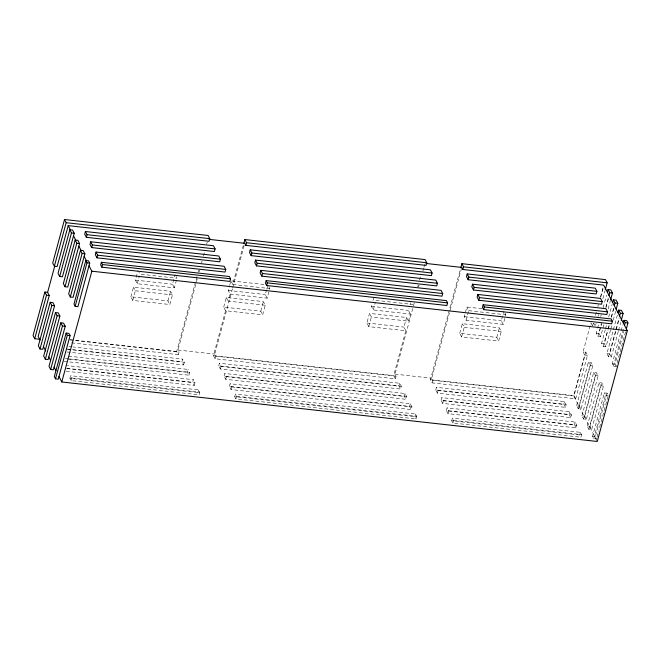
<?xml version="1.0" encoding="UTF-8"?>
<svg xmlns="http://www.w3.org/2000/svg" width="661" height="661" viewBox="0 0 661 661"><rect width="100%" height="100%" fill="white"/><g stroke="black" fill="none" stroke-linecap="round" stroke-linejoin="round"><path stroke-width="0.5" stroke-dasharray="3.31 2.48" d="M69.892 378.323L70.603 375.696L198.647 389.924L199.82 392.196L199.11 394.815L71.066 380.587L69.892 378.323L197.936 392.551L199.11 394.815M71.066 380.587L71.776 377.968L70.603 375.696M130.895 296.781L133.497 287.171L170.555 291.286L172.43 294.913L169.827 304.523L132.77 300.408L130.895 296.781L167.944 300.895L169.827 304.523M176.429 280.173L174.347 287.857L137.29 283.743L135.414 280.115L138.017 270.506M132.77 300.408L135.381 290.799L133.497 287.171M137.29 283.743L139.38 276.05M167.944 300.895L170.555 291.286M174.347 287.857L172.463 284.23L175.074 274.621M71.628 342.836L178.313 354.684L176.661 351.512L197.11 276.141M198.184 272.175L198.721 270.192M178.313 354.684L179.024 352.065L177.966 350.024L197.275 278.802M199.159 271.878L199.696 269.903M201.572 262.979L202.109 261.004M203.448 256.055L204.522 252.097M206.67 244.182L207.207 242.207M66.852 351.974L183.626 364.946L181.982 361.774L182.692 359.146L73.09 346.967M183.626 364.946L184.336 362.319L182.692 359.146M63.977 361.319L188.947 375.208L187.303 372.027L188.013 369.408L66.117 355.866M188.947 375.208L189.657 372.581L188.013 369.408M66.216 371.242L194.26 385.462L192.615 382.289L193.326 379.67L67.331 365.665M194.26 385.462L194.978 382.843L193.326 379.67M197.936 392.551L198.647 389.924M223.724 307.092L226.326 297.483L263.375 301.598L265.259 305.225L262.657 314.834L225.599 310.72L223.724 307.092L260.773 311.207L262.657 314.834M265.259 305.225L228.202 301.11L230.119 294.054L228.243 290.427L229.541 285.618M229.805 284.66L230.846 280.818M414.273 302.912L394.956 374.126L396.013 376.167L395.303 378.794L215.073 358.774L213.429 355.601L225.599 310.72M230.119 294.054L267.176 298.169L269.779 288.56L232.73 284.445L243.579 244.446M215.073 358.774L215.783 356.147L214.726 354.106L232.432 288.824M232.705 287.832L244.24 245.305M218.75 365.855L219.46 363.236L399.682 383.256L401.326 386.429L400.616 389.056L220.394 369.028L218.75 365.855L398.971 385.875L400.616 389.056M220.394 369.028L221.105 366.409L219.46 363.236M224.062 376.117L224.773 373.49L405.003 393.51L406.647 396.691L405.937 399.31L225.707 379.29L224.062 376.117L404.292 396.137L405.937 399.31M225.707 379.29L226.417 376.663L224.773 373.49M229.384 386.371L230.094 383.752L410.324 403.772L411.968 406.945L411.258 409.572L231.028 389.552L229.384 386.371L409.605 406.399L411.258 409.572M231.028 389.552L231.738 386.925L230.094 383.752M234.696 396.633L235.415 394.006L415.637 414.034L416.81 416.298L416.1 418.925L235.878 398.897L234.696 396.633L414.926 416.653L416.1 418.925M235.878 398.897L236.588 396.278L235.415 394.006M260.773 311.207L263.375 301.598M267.176 298.169L265.292 294.542L266.598 289.741M266.854 288.774L267.903 284.932M395.303 378.794L393.659 375.622L405.829 330.74L368.772 326.625L366.896 322.998L369.499 313.388L406.556 317.503L408.432 321.139L371.383 317.016L369.499 313.388M408.432 321.139L410.349 314.074L373.291 309.959L371.416 306.332L371.936 304.407M372.978 300.565L374.019 296.723M368.772 326.625L371.383 317.016M373.291 309.959L375.382 302.275M405.829 330.74L403.945 327.112L406.556 317.503M410.349 314.074L408.465 310.447L408.985 308.522M410.035 304.68L410.555 302.763M417.719 286.907L418.248 284.957M419.57 280.074L420.627 276.174M418.562 287.089L419.099 285.106M422.858 271.258L423.66 268.292M423.924 267.3L424.734 264.334M398.971 385.875L399.682 383.256M404.292 396.137L405.003 393.51M409.605 406.399L410.324 403.772M414.926 416.653L415.637 414.034M592.231 325.328L590.942 322.841L583.076 351.834L585.836 352.139L587.48 355.321L575.681 398.831L432.063 382.876L430.418 379.703L460.543 268.63M432.063 382.876L432.773 380.257L431.716 378.216L461.494 268.424M435.739 389.965L436.45 387.338L564.494 401.566L566.138 404.739L565.428 407.366L437.384 393.138L435.739 389.965L563.783 404.185L565.428 407.366M437.384 393.138L438.094 390.511L436.45 387.338M441.052 400.219L441.763 397.6L569.807 411.82L571.459 415.001L570.74 417.62L442.696 403.4L441.052 400.219L569.096 414.447L570.74 417.62M459.726 333.309L462.328 323.7L499.377 327.823L501.261 331.45L498.658 341.051L461.601 336.936L459.726 333.309L496.775 337.424L498.658 341.051M504.839 312.967L505.781 314.776L503.178 324.386L466.121 320.271L464.245 316.644L466.848 307.035L481.869 308.704M442.696 403.4L443.415 400.773L441.763 397.6M461.601 336.936L464.212 327.327L462.328 323.7M466.121 320.271L468.732 310.662L466.848 307.035M446.373 410.481L447.084 407.854L575.128 422.082L576.772 425.254L576.062 427.882L448.018 413.654L446.373 410.481L574.417 424.709L576.062 427.882M448.018 413.654L448.728 411.035L447.084 407.854M451.694 420.743L452.405 418.116L580.449 432.344L581.622 434.608L580.912 437.235L452.868 423.007L451.694 420.743L579.738 434.963L580.912 437.235M452.868 423.007L453.578 420.379L452.405 418.116M496.775 337.424L499.377 327.823M503.178 324.386L501.294 320.759L503.905 311.149M563.783 404.185L564.494 401.566M596.784 440.565L573.632 395.906L584.721 355.015L583.076 351.834M592.587 326.013L593.38 323.089M595.495 315.305L596.553 311.405M597.866 306.539L598.395 304.589M600.51 296.806L603.146 287.064M575.681 398.831L574.037 395.658L585.836 352.139M600.675 297.433L603.361 287.543M569.096 414.447L569.807 411.82M595.619 325.328L596.148 323.353M598.031 316.429L598.569 314.454M602.857 298.623L605.005 290.716M576.59 405.614L588.397 362.096L591.157 362.402L592.801 365.574L580.994 409.093L578.235 408.787L576.59 405.614L579.35 405.92L580.994 409.093M603.881 324.708L600.667 336.581L597.908 336.267L596.263 333.094L597.313 329.203M597.577 328.228L598.635 324.336M600.75 316.545L601.279 314.595M603.129 307.786L606.558 295.128M578.235 408.787L590.042 365.269L588.397 362.096M597.908 336.267L601.336 323.617M605.831 307.059L608.203 298.301M579.35 405.92L591.157 362.402M600.667 336.581L599.023 333.4L601.7 323.51M605.997 307.687L608.674 297.797M574.417 424.709L575.128 422.082M608.178 308.885L610.318 300.97M581.911 415.868L593.71 372.358L596.47 372.664L598.114 375.836L586.315 419.355L583.556 419.049L581.911 415.868L584.671 416.174L586.315 419.355M610.541 330.021L605.98 346.835L603.22 346.529L601.576 343.356L605.278 329.723M605.542 328.748L606.591 324.857M608.707 317.065L612.144 304.415M583.556 419.049L595.354 375.531L593.71 372.358M603.22 346.529L607.715 329.979M607.98 329.004L609.029 325.113M611.144 317.321L613.788 307.588M584.671 416.174L596.47 372.664M605.98 346.835L604.336 343.662L608.095 329.814M608.36 328.831L609.434 324.873M611.582 316.958L613.995 308.059M579.738 434.963L580.449 432.344M610.814 329.038L611.879 325.08M613.226 320.131L615.639 311.232M587.232 426.13L599.031 382.612L601.791 382.917L603.435 386.098L591.636 429.609L588.877 429.303L587.232 426.13L589.984 426.436L591.636 429.609M618.275 331.384L611.301 357.097L608.541 356.791L606.897 353.618L617.457 314.669M588.877 429.303L600.675 385.784L599.031 382.612M608.541 356.791L615.672 330.5M615.936 329.525L619.101 317.842M589.984 426.436L601.791 382.917M611.301 357.097L609.657 353.924L619.307 318.321M618.539 330.393L620.687 322.477M607.104 393.179L595.305 436.698L596.478 438.962L593.718 438.656L592.545 436.392L604.352 392.874L607.104 393.179L608.285 395.443L598.891 430.063M625.537 331.83L616.151 366.45L613.391 366.144L612.21 363.872L620.927 331.748M621.191 330.773L622.778 324.931M593.718 438.656L605.526 395.138L604.352 392.874M613.391 366.144L623.687 328.17M616.151 366.45L614.97 364.178L623.827 331.541M597.015 436.987L598.626 431.055M231.846 280.925L264.896 284.602M375.902 300.35L412.951 304.465M468.732 310.662L505.781 314.776M135.414 280.115L172.463 284.23M228.243 290.427L265.292 294.542M371.416 306.332L408.465 310.447M464.245 316.644L501.294 320.759M596.263 333.094L599.023 333.4M135.381 290.799L172.43 294.913M464.212 327.327L501.261 331.45M601.576 343.356L604.336 343.662M366.896 322.998L403.945 327.112M606.897 353.618L609.657 353.924M584.721 355.015L587.48 355.321M612.21 363.872L614.97 364.178M590.042 365.269L592.801 365.574M595.354 375.531L598.114 375.836M600.675 385.784L603.435 386.098M605.526 395.138L608.285 395.443M177.966 350.024L214.726 354.106M394.956 374.126L431.716 378.216M69.983 339.663L176.661 351.512M213.429 355.601L393.659 375.622M430.418 379.703L574.037 395.658M69.81 339.928L179.024 352.065M215.783 356.147L396.013 376.167M432.773 380.257L573.632 395.906M68.992 346.513L72.066 346.86M67.257 349.025L71.355 349.479M72.379 349.595L181.982 361.774M67.562 349.347L184.336 362.319M221.105 366.409L401.326 386.429M438.094 390.511L566.138 404.739M65.406 358.485L68.48 358.832M69.496 358.948L187.303 372.027M67.761 359.039L189.657 372.581M226.417 376.663L406.647 396.691M443.415 400.773L571.459 415.001M66.621 368.293L192.615 382.289M66.935 368.615L194.978 382.843M231.738 386.925L411.968 406.945M448.728 411.035L576.772 425.254M71.776 377.968L199.82 392.196M236.588 396.278L416.81 416.298M453.578 420.379L581.622 434.608M592.545 436.392L595.305 436.698M593.702 323.146L594.933 325.526M268.837 286.75L269.779 288.56M231.317 281.726L232.73 284.445M226.326 297.483L228.202 301.11M176.008 276.43L176.95 278.248L139.901 274.133L138.959 272.315"/><path stroke-width="0.99" d="M39.999 339.961L38.164 336.416L49.253 295.525L47.609 292.352L44.849 292.038L33.05 335.557L34.694 338.729L39.825 339.3M64.522 219.526L52.715 263.045L54.359 266.218L57.119 266.523L68.215 225.632L209.066 241.282L209.777 238.654L208.132 235.481L64.522 219.526L66.166 222.699L54.359 266.218M34.694 338.729L46.501 295.219L44.849 292.038M47.609 292.352L54.689 266.251M50.17 302.3L38.371 345.819L40.015 348.991L42.775 349.297L54.574 305.779L52.93 302.606L50.17 302.3L51.814 305.473L40.015 348.991M69.835 229.788L58.036 273.299L59.68 276.48L62.44 276.785L74.239 233.267L72.594 230.094L69.835 229.788L71.479 232.961L59.68 276.48M55.491 312.562L43.684 356.072L45.328 359.254L48.088 359.559L59.895 316.041L58.251 312.868L55.491 312.562L57.135 315.735L45.328 359.254M75.156 240.042L63.357 283.561L65.001 286.734L67.761 287.039L79.56 243.529L77.915 240.348L75.156 240.042L76.8 243.215L65.001 286.734M85.409 231.515L84.699 234.143L86.343 237.316L214.387 251.535L215.098 248.916L213.453 245.743L85.409 231.515L87.054 234.688L86.343 237.316M60.804 322.816L49.005 366.334L50.649 369.507L53.409 369.813L65.208 326.303L63.563 323.122L60.804 322.816L62.448 325.997L50.649 369.507M80.477 250.304L68.67 293.823L70.314 296.996L73.074 297.301L84.881 253.783L83.228 250.61L80.477 250.304L82.121 253.477L70.314 296.996M90.722 241.777L90.012 244.396L91.656 247.569L219.7 261.797L220.419 259.178L218.766 255.997L90.722 241.777L92.375 244.95L91.656 247.569M66.125 333.078L54.318 376.596L55.499 378.86L58.259 379.166L70.058 335.656L68.884 333.384L66.125 333.078L67.298 335.342L55.499 378.86M85.79 260.566L73.991 304.077L75.164 306.349L77.924 306.654L89.722 263.136L88.549 260.872L85.79 260.566L86.963 262.83L75.164 306.349M96.043 252.031L95.333 254.659L96.977 257.831L225.021 272.059L225.732 269.432L224.087 266.259L96.043 252.031L97.688 255.204L96.977 257.831M426.023 263.458L461.766 267.432L462.824 269.473L603.675 285.122L627.297 330.69L597.255 441.474L61.787 381.984L91.838 271.2L89.012 265.763M101.364 262.293L100.654 264.921L101.827 267.184L229.871 281.412L230.582 278.785L229.408 276.521L101.364 262.293L102.538 264.557L101.827 267.184M243.843 243.471L244.9 239.563L425.122 259.591L426.766 262.764L426.056 265.383L245.834 245.363L244.777 243.322L209.033 239.356M245.834 245.363L246.545 242.744L244.9 239.563M250.213 249.825L249.503 252.452L251.147 255.625L431.377 275.645L432.087 273.018L430.443 269.845L250.213 249.825L251.858 252.998L251.147 255.625M255.534 260.087L254.824 262.706L256.468 265.879L436.698 285.907L437.408 283.28L435.764 280.107L255.534 260.087L257.179 263.26L256.468 265.879M260.855 270.341L260.137 272.968L261.789 276.141L442.011 296.161L442.721 293.542L441.077 290.369L260.855 270.341L262.5 273.514L261.789 276.141M266.168 280.603L265.458 283.23L266.631 285.494L446.861 305.514L447.571 302.895L446.398 300.623L266.168 280.603L267.341 282.867L266.631 285.494M460.816 267.639L461.89 263.673L605.501 279.628L607.145 282.801L605.269 289.725M462.824 269.473L463.535 266.846L461.89 263.673M467.203 273.935L466.492 276.554L468.137 279.727L596.181 293.955L596.9 291.327L595.247 288.155L467.203 273.935L468.856 277.108L468.137 279.727M472.524 284.189L471.814 286.816L473.458 289.989L601.502 304.217L602.212 301.59L600.568 298.417L472.524 284.189L474.168 287.361L473.458 289.989M477.845 294.451L477.135 297.078L478.779 300.251L606.823 314.471L607.533 311.852L605.889 308.679L477.845 294.451L479.489 297.624L478.779 300.251M483.158 304.713L482.447 307.332L483.621 309.604L611.665 323.824L612.375 321.205L611.202 318.933L483.158 304.713L484.339 306.977L483.621 309.604M607.352 292.203L608.062 289.584L610.822 289.89L612.466 293.063L610.59 299.987M608.996 295.376L609.706 292.757L608.062 289.584M612.664 302.465L613.383 299.838L616.143 300.144L617.787 303.316L616.176 309.257M614.317 305.638L615.027 303.011L613.383 299.838M617.985 312.719L618.696 310.1L621.456 310.406L623.1 313.578L621.224 320.502M619.63 315.9L620.34 313.273L618.696 310.1M623.306 322.981L624.017 320.362L626.777 320.668L627.95 322.932L626.339 328.864M624.48 325.253L625.19 322.626L624.017 320.362M66.166 222.699L209.777 238.654M246.545 242.744L426.766 262.764M463.535 266.846L607.145 282.801M71.479 232.961L74.239 233.267M87.054 234.688L215.098 248.916M251.858 252.998L432.087 273.018M468.856 277.108L596.9 291.327M609.706 292.757L612.466 293.063M76.8 243.215L79.56 243.529M92.375 244.95L220.419 259.178M257.179 263.26L437.408 283.28M474.168 287.361L602.212 301.59M615.027 303.011L617.787 303.316M82.121 253.477L84.881 253.783M97.688 255.204L225.732 269.432M262.5 273.514L442.721 293.542M479.489 297.624L607.533 311.852M620.34 313.273L623.1 313.578M86.963 262.83L89.722 263.136M102.538 264.557L230.582 278.785M267.341 282.867L447.571 302.895M484.339 306.977L612.375 321.205M625.19 322.626L627.95 322.932M91.838 271.2L627.297 330.69M46.501 295.219L49.253 295.525M51.814 305.473L54.574 305.779M57.135 315.735L59.895 316.041M62.448 325.997L65.208 326.303M67.298 335.342L70.058 335.656M68.215 225.632L70.504 230.061M73.528 235.894L75.825 240.315M78.849 246.148L81.146 250.577M84.162 256.41L86.459 260.839M43.486 346.67L45.783 351.098M48.798 356.932L50.641 360.476M54.119 367.194L55.954 370.73M58.969 376.547L61.787 381.984"/></g></svg>
